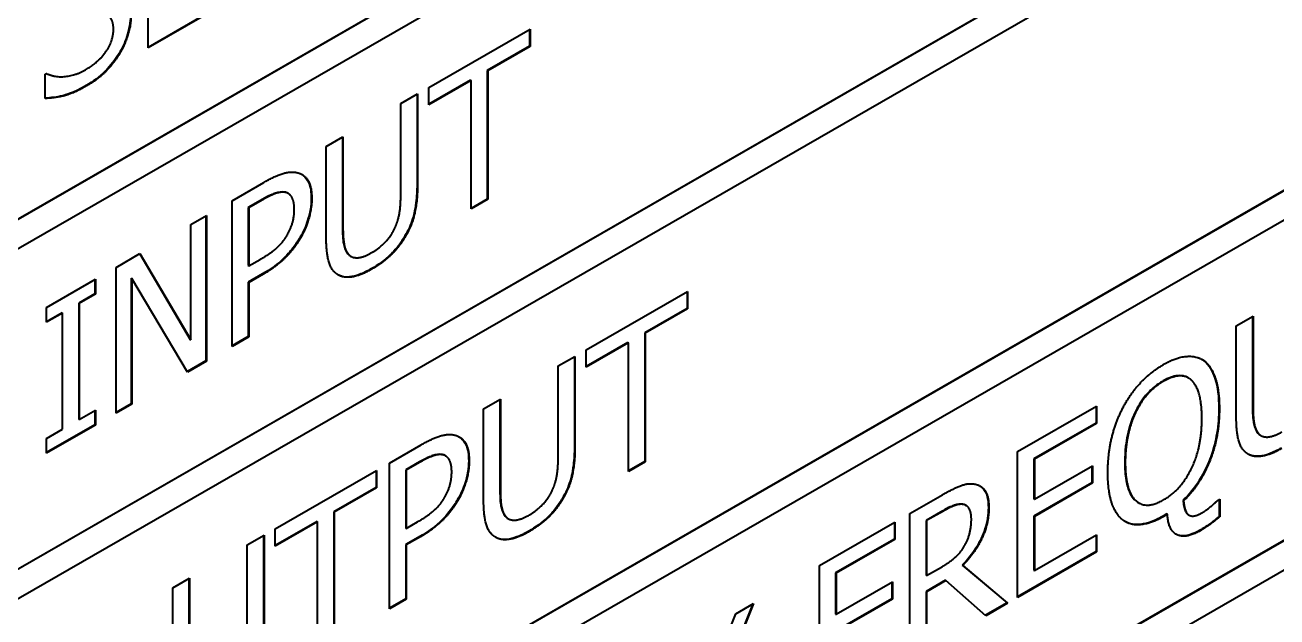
# Model space of a CAD drawing. Header units: millimetres. Extents: x 0 to 5945, y 0 to 4205.
# Drawn here: x 5612.02 to 5620.78, y 3424.18 to 3428.33 of the extents above; entities that cross this region are included whole.
import ezdxf

# ---------------------------------------------------------------- set-up
doc = ezdxf.new("R2010")
doc.units = ezdxf.units.MM
doc.header["$LTSCALE"] = 5
doc.layers.add('가시적인 것(ISO)', color=3, linetype='Continuous', lineweight=40)
doc.layers.add('가시적인 좁은 것(ISO)', color=3, linetype='Continuous', lineweight=35)

msp = doc.modelspace()

# ---------------------------------------------------------------- linework, layer by layer
at = {"layer": '가시적인 것(ISO)'}
for p, q in [((5611.495, 3426.696), (5627.2246, 3435.754)), ((5627.2282, 3435.752), (5611.495, 3426.6919)), ((5611.495, 3426.4875), (5627.2282, 3435.5476)), ((5611.495, 3424.2433), (5627.2246, 3433.3014)), ((5627.2282, 3433.2994), (5611.495, 3424.2393)), ((5611.495, 3424.0349), (5627.2282, 3433.095)), ((5611.495, 3421.7907), (5627.2246, 3430.8488)), ((5627.2282, 3430.8467), (5611.495, 3421.7866)), ((5611.495, 3421.5822), (5627.2282, 3430.6423)), ((5612.8766, 3428.165), (5612.8766, 3429.1869)), ((5613.4261, 3428.4854), (5612.8766, 3428.169)), ((5613.4296, 3428.4834), (5612.8766, 3428.165)), ((5611.495, 3419.3381), (5627.2246, 3428.3961)), ((5627.2282, 3428.3941), (5611.495, 3419.334)), ((5614.8421, 3427.8876), (5615.5526, 3428.2968)), ((5615.5491, 3428.2948), (5615.5491, 3428.1779)), ((5615.5526, 3428.2968), (5615.5526, 3428.1759)), ((5611.495, 3419.1296), (5627.2282, 3428.1897)), ((5615.5491, 3428.1779), (5615.2526, 3428.0072)), ((5615.5526, 3428.1759), (5615.2561, 3428.0051)), ((5615.5491, 3428.1779), (5615.5526, 3428.1759)), ((5615.2526, 3428.0072), (5615.2526, 3427.1061)), ((5615.2526, 3428.0072), (5615.2561, 3428.0051)), ((5615.2561, 3428.0051), (5615.2561, 3427.1041)), ((5612.1561, 3427.9819), (5612.1646, 3427.9869)), ((5612.1561, 3427.8113), (5612.1561, 3427.9819)), ((5615.1351, 3427.9395), (5614.8421, 3427.7708)), ((5615.1386, 3427.9375), (5614.8421, 3427.7667)), ((5615.1351, 3427.9395), (5615.1386, 3427.9375)), ((5615.1386, 3427.0365), (5615.1386, 3427.9375)), ((5614.6465, 3427.775), (5614.764, 3427.8427)), ((5614.7605, 3427.8406), (5614.7605, 3427.207)), ((5614.764, 3427.8427), (5614.764, 3427.205)), ((5614.8421, 3427.7667), (5614.8421, 3427.8876)), ((5614.6465, 3427.134), (5614.6465, 3427.775)), ((5614.1244, 3427.4743), (5614.2418, 3427.542)), ((5614.2383, 3427.5399), (5614.2383, 3426.9063)), ((5614.2418, 3427.542), (5614.2418, 3426.9043)), ((5614.1244, 3426.8367), (5614.1244, 3427.4743)), ((5613.4647, 3427.0944), (5613.6867, 3427.2223)), ((5613.8553, 3427.1465), (5613.8588, 3427.1445)), ((5613.4647, 3426.0725), (5613.4647, 3427.0944)), ((5613.676, 3427.1026), (5613.5786, 3427.0465)), ((5613.5786, 3427.0465), (5613.5822, 3427.0445)), ((5613.5786, 3427.0465), (5613.5786, 3426.6391)), ((5613.6796, 3427.1006), (5613.5822, 3427.0445)), ((5613.5822, 3427.0445), (5613.5822, 3426.637)), ((5615.2526, 3427.1061), (5615.1386, 3427.0405)), ((5615.2561, 3427.1041), (5615.1386, 3427.0365)), ((5615.2526, 3427.1061), (5615.2561, 3427.1041)), ((5613.176, 3426.9282), (5613.2856, 3426.9913)), ((5613.2821, 3426.9893), (5613.2821, 3425.9714)), ((5613.2856, 3426.9913), (5613.2856, 3425.9694)), ((5613.176, 3426.1191), (5613.176, 3426.9282)), ((5612.6531, 3426.6271), (5612.82, 3426.7232)), ((5612.8183, 3426.7222), (5613.1725, 3426.1211)), ((5612.82, 3426.7232), (5613.176, 3426.1191)), ((5614.2951, 3426.7061), (5614.2987, 3426.7041)), ((5612.6531, 3425.6052), (5612.6531, 3426.6271)), ((5613.5786, 3426.6391), (5613.5822, 3426.637)), ((5613.5822, 3426.637), (5613.6624, 3426.6832)), ((5612.1654, 3426.3462), (5612.5077, 3426.5434)), ((5612.5042, 3426.5413), (5612.5042, 3426.4411)), ((5612.5077, 3426.5434), (5612.5077, 3426.439)), ((5612.7592, 3426.5515), (5612.7592, 3425.6703)), ((5612.7592, 3426.5515), (5612.7627, 3426.5494)), ((5613.1538, 3425.8935), (5612.7627, 3426.5494)), ((5612.7627, 3426.5494), (5612.7627, 3425.6683)), ((5613.6782, 3426.5805), (5613.5786, 3426.5231)), ((5613.5786, 3426.5231), (5613.5822, 3426.5211)), ((5613.5786, 3426.5231), (5613.5786, 3426.1422)), ((5613.6817, 3426.5784), (5613.5822, 3426.5211)), ((5613.5822, 3426.5211), (5613.5822, 3426.1402)), ((5614.2067, 3426.5752), (5614.2089, 3426.5739)), ((5612.5042, 3426.4411), (5612.3918, 3426.3763)), ((5612.5077, 3426.439), (5612.3953, 3426.3743)), ((5612.5042, 3426.4411), (5612.5077, 3426.439)), ((5615.9444, 3426.0483), (5616.655, 3426.4574)), ((5616.6514, 3426.4554), (5616.6514, 3426.3386)), ((5616.655, 3426.4574), (5616.655, 3426.3365)), ((5612.1654, 3426.2419), (5612.1654, 3426.3462)), ((5612.3918, 3426.3763), (5612.3953, 3426.3743)), ((5612.3918, 3426.3763), (5612.3918, 3425.5631)), ((5612.3953, 3426.3743), (5612.3953, 3425.561)), ((5616.6514, 3426.3386), (5616.3549, 3426.1678)), ((5616.6514, 3426.3386), (5616.655, 3426.3365)), ((5612.2743, 3426.3087), (5612.1654, 3426.2459)), ((5612.2778, 3426.3066), (5612.1654, 3426.2419)), ((5612.2743, 3426.3087), (5612.2778, 3426.3066)), ((5612.2778, 3425.4934), (5612.2778, 3426.3066)), ((5616.655, 3426.3365), (5616.3584, 3426.1658)), ((5620.4978, 3426.2177), (5620.6153, 3426.2854)), ((5620.6117, 3426.2833), (5620.6117, 3425.6497)), ((5620.6153, 3426.2854), (5620.6153, 3425.6477)), ((5616.3549, 3426.1678), (5616.3549, 3425.2668)), ((5616.3549, 3426.1678), (5616.3584, 3426.1658)), ((5616.3584, 3426.1658), (5616.3584, 3425.2647)), ((5620.4978, 3425.58), (5620.4978, 3426.2177)), ((5613.1725, 3426.1211), (5613.176, 3426.1191)), ((5613.5786, 3426.1422), (5613.4647, 3426.0766)), ((5613.5822, 3426.1402), (5613.4647, 3426.0725)), ((5613.5786, 3426.1422), (5613.5822, 3426.1402)), ((5616.2374, 3426.1001), (5615.9444, 3425.9314)), ((5616.241, 3426.0981), (5615.9444, 3425.9273)), ((5616.2374, 3426.1001), (5616.241, 3426.0981)), ((5616.241, 3425.1971), (5616.241, 3426.0981)), ((5615.7489, 3425.9357), (5615.8664, 3426.0033)), ((5615.8628, 3426.0013), (5615.8628, 3425.3677)), ((5615.8664, 3426.0033), (5615.8664, 3425.3656)), ((5615.9444, 3425.9273), (5615.9444, 3426.0483)), ((5613.2821, 3425.9714), (5613.152, 3425.8965)), ((5613.2856, 3425.9694), (5613.1538, 3425.8935)), ((5613.2821, 3425.9714), (5613.2856, 3425.9694)), ((5615.7489, 3425.2947), (5615.7489, 3425.9357)), ((5620.1595, 3425.8536), (5620.163, 3425.8516)), ((5612.7592, 3425.6703), (5612.6531, 3425.6092)), ((5612.7627, 3425.6683), (5612.6531, 3425.6052)), ((5612.7592, 3425.6703), (5612.7627, 3425.6683)), ((5615.2267, 3425.635), (5615.3442, 3425.7026)), ((5615.3407, 3425.7006), (5615.3407, 3425.067)), ((5615.3442, 3425.7026), (5615.3442, 3425.0649)), ((5618.9664, 3425.3358), (5619.5194, 3425.6543)), ((5619.5158, 3425.6522), (5619.5158, 3425.5354)), ((5619.5194, 3425.6543), (5619.5194, 3425.5334)), ((5612.3918, 3425.5631), (5612.3953, 3425.561)), ((5612.3953, 3425.561), (5612.5077, 3425.6258)), ((5612.5042, 3425.6237), (5612.5042, 3425.5235)), ((5612.5077, 3425.6258), (5612.5077, 3425.5214)), ((5615.2267, 3424.9973), (5615.2267, 3425.635)), ((5612.5042, 3425.5235), (5612.1654, 3425.3283)), ((5612.5077, 3425.5214), (5612.1654, 3425.3243)), ((5612.1654, 3425.4286), (5612.2778, 3425.4934)), ((5612.5042, 3425.5235), (5612.5077, 3425.5214)), ((5619.5158, 3425.5354), (5619.0803, 3425.2846)), ((5619.5194, 3425.5334), (5619.0839, 3425.2826)), ((5619.5158, 3425.5354), (5619.5194, 3425.5334)), ((5612.1654, 3425.3243), (5612.1654, 3425.4286)), ((5614.567, 3425.2551), (5614.7891, 3425.3829)), ((5620.6686, 3425.4495), (5620.6721, 3425.4475)), ((5614.9576, 3425.3071), (5614.9612, 3425.3051)), ((5618.9664, 3424.3139), (5618.9664, 3425.3358)), ((5620.5802, 3425.3186), (5620.5823, 3425.3173)), ((5613.767, 3424.7943), (5614.4775, 3425.2035)), ((5614.474, 3425.2015), (5614.474, 3425.0846)), ((5614.4775, 3425.2035), (5614.4775, 3425.0826)), ((5614.567, 3424.2331), (5614.567, 3425.2551)), ((5614.7784, 3425.2632), (5614.681, 3425.2072)), ((5614.681, 3425.2072), (5614.6845, 3425.2051)), ((5614.681, 3425.2072), (5614.681, 3424.7997)), ((5614.7819, 3425.2612), (5614.6845, 3425.2051)), ((5614.6845, 3425.2051), (5614.6845, 3424.7977)), ((5616.3549, 3425.2668), (5616.241, 3425.2012)), ((5616.3584, 3425.2647), (5616.241, 3425.1971)), ((5616.3549, 3425.2668), (5616.3584, 3425.2647)), ((5619.0803, 3425.2846), (5619.0839, 3425.2826)), ((5619.0803, 3425.2846), (5619.0803, 3425.0047)), ((5619.0839, 3425.2826), (5619.0839, 3425.0027)), ((5619.0839, 3425.0027), (5619.49, 3425.2365)), ((5619.4865, 3425.2345), (5619.4865, 3425.1177)), ((5619.49, 3425.2365), (5619.49, 3425.1156)), ((5619.4865, 3425.1177), (5619.0803, 3424.8838)), ((5619.49, 3425.1156), (5619.0839, 3424.8818)), ((5619.4865, 3425.1177), (5619.49, 3425.1156)), ((5614.474, 3425.0846), (5614.1774, 3424.9139)), ((5614.4775, 3425.0826), (5614.181, 3424.9118)), ((5614.474, 3425.0846), (5614.4775, 3425.0826)), ((5618.2122, 3424.9015), (5618.4399, 3425.0327)), ((5618.602, 3424.9599), (5618.6056, 3424.9579)), ((5619.0803, 3425.0047), (5619.0839, 3425.0027)), ((5619.8117, 3424.9784), (5619.8152, 3424.9763)), ((5620.1254, 3424.9929), (5620.1289, 3424.9908)), ((5620.3667, 3424.9936), (5620.3825, 3425.0027)), ((5620.3789, 3425.0006), (5620.3789, 3424.8813)), ((5620.3825, 3425.0027), (5620.3825, 3424.8793)), ((5614.1774, 3424.9139), (5614.1774, 3424.0128)), ((5614.1774, 3424.9139), (5614.181, 3424.9118)), ((5614.181, 3424.9118), (5614.181, 3424.0108)), ((5615.3975, 3424.8667), (5615.401, 3424.8647)), ((5618.2122, 3423.8796), (5618.2122, 3424.9015)), ((5618.4428, 3424.9208), (5618.3261, 3424.8536)), ((5618.3261, 3424.8536), (5618.3296, 3424.8516)), ((5618.3261, 3424.8536), (5618.3261, 3424.4693)), ((5618.4464, 3424.9188), (5618.3296, 3424.8516)), ((5618.3296, 3424.8516), (5618.3296, 3424.4673)), ((5619.0803, 3424.8838), (5619.0839, 3424.8818)), ((5619.0803, 3424.8838), (5619.0803, 3424.5045)), ((5619.0839, 3424.8818), (5619.0839, 3424.5025)), ((5620.0122, 3424.8987), (5619.985, 3424.883)), ((5620.0157, 3424.8967), (5619.9885, 3424.881)), ((5620.0122, 3424.8987), (5620.0157, 3424.8967)), ((5620.1637, 3424.8924), (5620.1672, 3424.8904)), ((5620.3789, 3424.8813), (5620.3825, 3424.8793)), ((5614.06, 3424.8462), (5613.767, 3424.6775)), ((5614.0635, 3424.8442), (5613.767, 3424.6734)), ((5613.767, 3424.6734), (5613.767, 3424.7943)), ((5614.06, 3424.8462), (5614.0635, 3424.8442)), ((5614.0635, 3423.9432), (5614.0635, 3424.8442)), ((5614.681, 3424.7997), (5614.6845, 3424.7977)), ((5614.6845, 3424.7977), (5614.7647, 3424.8439)), ((5617.5783, 3424.5365), (5618.1069, 3424.8409)), ((5618.1033, 3424.8388), (5618.1033, 3424.722)), ((5618.1069, 3424.8409), (5618.1069, 3424.72)), ((5613.5714, 3424.6817), (5613.6889, 3424.7494)), ((5613.5714, 3424.0407), (5613.5714, 3424.6817)), ((5613.6853, 3424.7473), (5613.6853, 3424.1137)), ((5613.6889, 3424.7494), (5613.6889, 3424.1117)), ((5614.7805, 3424.7411), (5614.681, 3424.6838)), ((5614.681, 3424.6838), (5614.6845, 3424.6817)), ((5614.681, 3424.6838), (5614.681, 3424.3028)), ((5614.7841, 3424.7391), (5614.6845, 3424.6817)), ((5614.6845, 3424.6817), (5614.6845, 3424.3008)), ((5615.3091, 3424.7358), (5615.3112, 3424.7346)), ((5618.1033, 3424.722), (5617.6922, 3424.4852)), ((5618.1069, 3424.72), (5617.6957, 3424.4832)), ((5618.1033, 3424.722), (5618.1069, 3424.72)), ((5619.0839, 3424.5025), (5619.5194, 3424.7533)), ((5619.5158, 3424.7512), (5619.5158, 3424.6344)), ((5619.5194, 3424.7533), (5619.5194, 3424.6323)), ((5619.5158, 3424.6344), (5618.9664, 3424.318)), ((5619.5194, 3424.6323), (5618.9664, 3424.3139)), ((5619.5158, 3424.6344), (5619.5194, 3424.6323)), ((5617.5783, 3423.5145), (5617.5783, 3424.5365)), ((5618.3296, 3424.4673), (5618.4328, 3424.5267)), ((5618.5782, 3424.5392), (5618.5818, 3424.5371)), ((5618.5782, 3424.5392), (5618.8927, 3424.2755)), ((5618.5818, 3424.5371), (5618.8962, 3424.2735)), ((5619.0803, 3424.5045), (5619.0839, 3424.5025)), ((5613.0492, 3424.381), (5613.1667, 3424.4487)), ((5613.1632, 3424.4466), (5613.1632, 3423.813)), ((5613.1667, 3424.4487), (5613.1667, 3423.811)), ((5617.6922, 3424.4852), (5617.6922, 3424.197)), ((5617.6922, 3424.4852), (5617.6957, 3424.4832)), ((5617.6957, 3424.4832), (5617.6957, 3424.195)), ((5617.6957, 3424.195), (5618.0897, 3424.4219)), ((5618.0861, 3424.4198), (5618.0861, 3424.303)), ((5618.0897, 3424.4219), (5618.0897, 3424.301)), ((5618.3261, 3424.4693), (5618.3296, 3424.4673)), ((5618.4608, 3424.4334), (5618.3261, 3424.3559)), ((5618.4643, 3424.4314), (5618.3296, 3424.3538)), ((5618.4608, 3424.4334), (5618.4643, 3424.4314)), ((5618.7436, 3424.1856), (5618.4643, 3424.4314)), ((5613.0492, 3423.7434), (5613.0492, 3424.381)), ((5618.3261, 3424.3559), (5618.3296, 3424.3538)), ((5618.3261, 3424.3559), (5618.3261, 3423.9493)), ((5618.3296, 3424.3538), (5618.3296, 3423.9472)), ((5614.681, 3424.3028), (5614.567, 3424.2372)), ((5614.6845, 3424.3008), (5614.567, 3424.2331)), ((5614.681, 3424.3028), (5614.6845, 3424.3008)), ((5617.1113, 3424.2676), (5616.8148, 3423.5311)), ((5617.117, 3424.2708), (5616.8183, 3423.5291)), ((5616.9923, 3424.1991), (5617.117, 3424.2708)), ((5618.0861, 3424.303), (5617.6922, 3424.0761)), ((5618.0897, 3424.301), (5617.6957, 3424.0741)), ((5618.0861, 3424.303), (5618.0897, 3424.301)), ((5618.8927, 3424.2755), (5618.7408, 3424.1881)), ((5618.8962, 3424.2735), (5618.7436, 3424.1856)), ((5618.8927, 3424.2755), (5618.8962, 3424.2735)), ((5616.7603, 3423.6157), (5616.9923, 3424.1991)), ((5617.6922, 3424.197), (5617.6957, 3424.195))]:
    msp.add_line(p, q, dxfattribs=at)
for points, degree in [([(5612.6345, 3428.2955), (5612.6345, 3428.3568), (5612.5822, 3428.4029), (5612.5256, 3428.3894)], 2), ([(5612.757, 3428.3876), (5612.757, 3428.3271), (5612.7147, 3428.1869), (5612.6768, 3428.1244)], 2), ([(5612.4375, 3428.0115), (5612.535, 3428.0676), (5612.6345, 3428.2185), (5612.6345, 3428.2955)], 2), ([(5612.6768, 3428.1244), (5612.6345, 3428.0554), (5612.5271, 3427.9455), (5612.4461, 3427.8989)], 2), ([(5612.1646, 3427.9869), (5612.2227, 3427.9573), (5612.3695, 3427.9723), (5612.4375, 3428.0115)], 2), ([(5612.4461, 3427.8989), (5612.3502, 3427.8436), (5612.2155, 3427.8124), (5612.1561, 3427.8113)], 2), ([(5613.6867, 3427.2223), (5613.7655, 3427.2677), (5613.8758, 3427.3014), (5613.9181, 3427.2918)], 2), ([(5613.9181, 3427.2918), (5613.9675, 3427.2813), (5614.0234, 3427.1934), (5614.0234, 3427.1081)], 2), ([(5613.8371, 3427.1524), (5613.8092, 3427.1579), (5613.7347, 3427.1323), (5613.6796, 3427.1006)], 2), ([(5613.8553, 3427.1465), (5613.8487, 3427.1503), (5613.8415, 3427.1529), (5613.8336, 3427.1544)], 3), ([(5613.9009, 3427.0334), (5613.9009, 3427.0864), (5613.8694, 3427.1461), (5613.8371, 3427.1524)], 2), ([(5614.6086, 3426.9093), (5614.6308, 3426.961), (5614.6465, 3427.0653), (5614.6465, 3427.134)], 2), ([(5614.764, 3427.205), (5614.764, 3427.0982), (5614.7268, 3426.9243), (5614.6795, 3426.8449)], 2), ([(5614.0234, 3427.1081), (5614.0234, 3427.0418), (5613.9826, 3426.8991), (5613.946, 3426.8366)], 2), ([(5613.8508, 3426.853), (5613.8773, 3426.8989), (5613.9009, 3426.9846), (5613.9009, 3427.0334)], 2), ([(5614.2418, 3426.9043), (5614.2418, 3426.8331), (5614.2576, 3426.7461), (5614.2798, 3426.72)], 2), ([(5614.4438, 3426.7308), (5614.499, 3426.7625), (5614.5849, 3426.8543), (5614.6086, 3426.9093)], 2), ([(5613.6624, 3426.6832), (5613.734, 3426.7245), (5613.8221, 3426.8017), (5613.8508, 3426.853)], 2), ([(5613.946, 3426.8366), (5613.9002, 3426.7581), (5613.7763, 3426.6329), (5613.6817, 3426.5784)], 2), ([(5614.2089, 3426.5739), (5614.1623, 3426.6001), (5614.1244, 3426.7273), (5614.1244, 3426.8367)], 2), ([(5614.6795, 3426.8449), (5614.6372, 3426.7726), (5614.5255, 3426.6618), (5614.4438, 3426.6148)], 2), ([(5614.2763, 3426.722), (5614.2818, 3426.7155), (5614.2881, 3426.7102), (5614.2951, 3426.7061)], 3), ([(5614.2798, 3426.72), (5614.3034, 3426.6922), (5614.3851, 3426.6969), (5614.4438, 3426.7308)], 2), ([(5614.4438, 3426.6148), (5614.3658, 3426.5699), (5614.2497, 3426.5503), (5614.2089, 3426.5739)], 2), ([(5619.9885, 3425.946), (5620.0788, 3425.998), (5620.2235, 3426.0084), (5620.2736, 3425.971)], 2), ([(5619.7042, 3425.6431), (5619.7557, 3425.7415), (5619.8997, 3425.8948), (5619.9885, 3425.946)], 2), ([(5620.2559, 3425.9825), (5620.2608, 3425.9796), (5620.2655, 3425.9765), (5620.2701, 3425.9731)], 3), ([(5620.2736, 3425.971), (5620.3237, 3425.9328), (5620.3796, 3425.7654), (5620.3796, 3425.6379)], 2), ([(5619.9892, 3425.8288), (5619.9255, 3425.7921), (5619.8295, 3425.6855), (5619.793, 3425.6098)], 2), ([(5620.1848, 3425.8354), (5620.1497, 3425.8682), (5620.0508, 3425.8643), (5619.9892, 3425.8288)], 2), ([(5620.2571, 3425.5673), (5620.2571, 3425.6692), (5620.2192, 3425.8039), (5620.1848, 3425.8354)], 2), ([(5619.5981, 3425.1879), (5619.5981, 3425.317), (5619.6533, 3425.5443), (5619.7042, 3425.6431)], 2), ([(5620.3796, 3425.6379), (5620.3796, 3425.4391), (5620.2457, 3425.1036), (5620.1289, 3424.9908)], 2), ([(5620.6153, 3425.6477), (5620.6153, 3425.5765), (5620.631, 3425.4895), (5620.6532, 3425.4633)], 2), ([(5619.793, 3425.6098), (5619.7579, 3425.5374), (5619.7206, 3425.3578), (5619.7206, 3425.2584)], 2), ([(5619.9892, 3424.9973), (5620.1117, 3425.0679), (5620.2571, 3425.3661), (5620.2571, 3425.5673)], 2), ([(5620.5823, 3425.3173), (5620.5358, 3425.3435), (5620.4978, 3425.4707), (5620.4978, 3425.58)], 2), ([(5620.6497, 3425.4654), (5620.6552, 3425.4589), (5620.6615, 3425.4536), (5620.6686, 3425.4495)], 3), ([(5620.6532, 3425.4633), (5620.6769, 3425.4356), (5620.7585, 3425.4403), (5620.8172, 3425.4742)], 2), ([(5614.7891, 3425.3829), (5614.8679, 3425.4283), (5614.9782, 3425.462), (5615.0204, 3425.4524)], 2), ([(5615.0204, 3425.4524), (5615.0699, 3425.4419), (5615.1257, 3425.354), (5615.1257, 3425.2687)], 2), ([(5614.9395, 3425.313), (5614.9116, 3425.3185), (5614.8371, 3425.293), (5614.7819, 3425.2612)], 2), ([(5614.9576, 3425.3071), (5614.9511, 3425.3109), (5614.9438, 3425.3135), (5614.936, 3425.3151)], 3), ([(5615.0032, 3425.1941), (5615.0032, 3425.2471), (5614.9717, 3425.3068), (5614.9395, 3425.313)], 2), ([(5615.7109, 3425.0699), (5615.7331, 3425.1216), (5615.7489, 3425.2259), (5615.7489, 3425.2947)], 2), ([(5615.8664, 3425.3656), (5615.8664, 3425.2588), (5615.8291, 3425.085), (5615.7818, 3425.0056)], 2), ([(5620.8172, 3425.3582), (5620.7392, 3425.3133), (5620.6231, 3425.2936), (5620.5823, 3425.3173)], 2), ([(5615.1257, 3425.2687), (5615.1257, 3425.2025), (5615.0849, 3425.0597), (5615.0484, 3424.9973)], 2), ([(5619.7206, 3425.2584), (5619.7206, 3425.0572), (5619.8668, 3424.9268), (5619.9892, 3424.9973)], 2), ([(5614.9531, 3425.0136), (5614.9796, 3425.0595), (5615.0032, 3425.1452), (5615.0032, 3425.1941)], 2), ([(5618.4399, 3425.0327), (5618.5159, 3425.0764), (5618.6183, 3425.1163), (5618.6648, 3425.1084)], 2), ([(5619.7034, 3424.8559), (5619.6526, 3424.8946), (5619.5981, 3425.062), (5619.5981, 3425.1879)], 2), ([(5615.3442, 3425.0649), (5615.3442, 3424.9937), (5615.3599, 3424.9067), (5615.3822, 3424.8806)], 2), ([(5615.5462, 3424.8914), (5615.6013, 3424.9232), (5615.6873, 3425.0149), (5615.7109, 3425.0699)], 2), ([(5618.6648, 3425.1084), (5618.7114, 3425.1004), (5618.7651, 3425.0228), (5618.7651, 3424.9425)], 2), ([(5614.7647, 3424.8439), (5614.8364, 3424.8851), (5614.9245, 3424.9623), (5614.9531, 3425.0136)], 2), ([(5615.0484, 3424.9973), (5615.0025, 3424.9187), (5614.8786, 3424.7935), (5614.7841, 3424.7391)], 2), ([(5615.3112, 3424.7346), (5615.2647, 3424.7608), (5615.2267, 3424.888), (5615.2267, 3424.9973)], 2), ([(5615.7818, 3425.0056), (5615.7396, 3424.9332), (5615.6278, 3424.8225), (5615.5462, 3424.7755)], 2), ([(5618.5868, 3424.9649), (5618.5617, 3424.9695), (5618.4951, 3424.9468), (5618.4464, 3424.9188)], 2), ([(5618.7651, 3424.9425), (5618.7651, 3424.8307), (5618.6663, 3424.6222), (5618.5818, 3424.5371)], 2), ([(5618.602, 3424.9599), (5618.5963, 3424.9632), (5618.59, 3424.9655), (5618.5832, 3424.9669)], 3), ([(5618.6426, 3424.8612), (5618.6426, 3424.9059), (5618.6154, 3424.959), (5618.5868, 3424.9649)], 2), ([(5620.1289, 3424.9908), (5620.1318, 3424.9544), (5620.149, 3424.903), (5620.1626, 3424.8934)], 2), ([(5620.2643, 3424.9106), (5620.2879, 3424.9242), (5620.3524, 3424.9787), (5620.3667, 3424.9936)], 2), ([(5615.3786, 3424.8826), (5615.3842, 3424.8761), (5615.3904, 3424.8708), (5615.3975, 3424.8667)], 3), ([(5615.3822, 3424.8806), (5615.4058, 3424.8528), (5615.4874, 3424.8576), (5615.5462, 3424.8914)], 2), ([(5618.5925, 3424.6717), (5618.6183, 3424.7147), (5618.6426, 3424.8082), (5618.6426, 3424.8612)], 2), ([(5619.9885, 3424.881), (5619.899, 3424.8294), (5619.755, 3424.8169), (5619.7034, 3424.8559)], 2), ([(5620.2449, 3424.781), (5620.1454, 3424.7237), (5620.0215, 3424.7807), (5620.0157, 3424.8967)], 2), ([(5620.159, 3424.8955), (5620.1605, 3424.8944), (5620.1621, 3424.8934), (5620.1637, 3424.8924)], 3), ([(5620.1626, 3424.8934), (5620.179, 3424.8814), (5620.2242, 3424.8875), (5620.2643, 3424.9106)], 2), ([(5620.3825, 3424.8793), (5620.3502, 3424.8516), (5620.28, 3424.8012), (5620.2449, 3424.781)], 2), ([(5615.5462, 3424.7755), (5615.4681, 3424.7305), (5615.3521, 3424.7109), (5615.3112, 3424.7346)], 2), ([(5618.4328, 3424.5267), (5618.4836, 3424.556), (5618.5646, 3424.6233), (5618.5925, 3424.6717)], 2)]:
    msp.add_open_spline(points, degree=degree, dxfattribs=at)
for points, knots in [([(5612.7535, 3428.3896), (5612.7535, 3428.3674), (5612.7513, 3428.3441), (5612.742, 3428.2917), (5612.7347, 3428.2656), (5612.7144, 3428.2039), (5612.6963, 3428.1645), (5612.6732, 3428.1265)], [-0.05242459, -0.05242459, -0.05242459, -0.05242459, -0.04055055, -0.04055055, -0.02669635, -0.02669635, 0, 0, 0, 0]), ([(5612.6732, 3428.1265), (5612.6332, 3428.061), (5612.5952, 3428.0208), (5612.5374, 3427.9617), (5612.4903, 3427.9283), (5612.4426, 3427.9009)], [-0.05867898, -0.05867898, -0.05867898, -0.05867898, -0.04043506, -0.04043506, 0, 0, 0, 0]), ([(5612.4426, 3427.9009), (5612.3488, 3427.8469), (5612.2984, 3427.8345), (5612.2371, 3427.8203), (5612.1958, 3427.8144), (5612.1561, 3427.8134)], [-0.05543161, -0.05543161, -0.05543161, -0.05543161, -0.03848995, -0.03848995, -0.00110884, -0.00110884, -0.00110884, -0.00110884]), ([(5613.9518, 3427.2794), (5613.9568, 3427.2764), (5613.9615, 3427.273), (5613.9779, 3427.2594), (5613.9916, 3427.2443), (5614.015, 3427.1898), (5614.0198, 3427.1511), (5614.0198, 3427.1101)], [-0.06259459, -0.06259459, -0.06259459, -0.06259459, -0.05359545, -0.05359545, -0.03010076, -0.03010076, 0, 0, 0, 0]), ([(5613.8336, 3427.1544), (5613.8139, 3427.1583), (5613.7917, 3427.1551), (5613.7523, 3427.1416), (5613.7245, 3427.1305), (5613.676, 3427.1026)], [-0.1003662, -0.1003662, -0.1003662, -0.1003662, -0.0411308, -0.0411308, 0, 0, 0, 0]), ([(5614.7605, 3427.207), (5614.7605, 3427.1662), (5614.7584, 3427.123), (5614.7457, 3427.0212), (5614.7349, 3426.9836), (5614.717, 3426.9259), (5614.6991, 3426.8858), (5614.676, 3426.847)], [-0.04603098, -0.04603098, -0.04603098, -0.04603098, -0.03795406, -0.03795406, -0.02712384, -0.02712384, 0, 0, 0, 0]), ([(5614.0198, 3427.1101), (5614.0198, 3427.0859), (5614.0178, 3427.0608), (5614.008, 3427.0013), (5614.0001, 3426.9739), (5613.9818, 3426.9159), (5613.9647, 3426.8766), (5613.9425, 3426.8387)], [-0.04731315, -0.04731315, -0.04731315, -0.04731315, -0.03810187, -0.03810187, -0.02638759, -0.02638759, 0, 0, 0, 0]), ([(5614.2383, 3426.9063), (5614.2383, 3426.8392), (5614.2435, 3426.8055), (5614.2521, 3426.7615), (5614.2617, 3426.7391), (5614.2763, 3426.722)], [-0.03660059, -0.03660059, -0.03660059, -0.03660059, -0.02245525, -0.02245525, 0, 0, 0, 0]), ([(5613.9425, 3426.8387), (5613.9273, 3426.8126), (5613.9107, 3426.7877), (5613.868, 3426.7318), (5613.8465, 3426.7094), (5613.7885, 3426.6509), (5613.7335, 3426.6123), (5613.6782, 3426.5805)], [-0.06772752, -0.06772752, -0.06772752, -0.06772752, -0.05894094, -0.05894094, -0.04692487, -0.04692487, 0, 0, 0, 0]), ([(5614.676, 3426.847), (5614.662, 3426.8231), (5614.6468, 3426.8004), (5614.6096, 3426.752), (5614.5911, 3426.7324), (5614.5349, 3426.6767), (5614.4857, 3426.643), (5614.4403, 3426.6169)], [-0.06002364, -0.06002364, -0.06002364, -0.06002364, -0.05048049, -0.05048049, -0.03855798, -0.03855798, 0, 0, 0, 0]), ([(5614.4403, 3426.6169), (5614.4125, 3426.6008), (5614.3843, 3426.5868), (5614.3327, 3426.5677), (5614.3093, 3426.5618), (5614.2566, 3426.5573), (5614.2297, 3426.5622), (5614.2065, 3426.5753)], [-0.07265851, -0.07265851, -0.07265851, -0.07265851, -0.04900249, -0.04900249, -0.02818557, -0.02818557, -0.00045948, -0.00045948, -0.00045948, -0.00045948]), ([(5620.2701, 3425.9731), (5620.3082, 3425.944), (5620.3324, 3425.8983), (5620.3685, 3425.79), (5620.3761, 3425.7164), (5620.3761, 3425.6399)], [-0.09950616, -0.09950616, -0.09950616, -0.09950616, -0.05615759, -0.05615759, 0, 0, 0, 0]), ([(5619.9857, 3425.8308), (5619.9624, 3425.8174), (5619.9391, 3425.8014), (5619.8901, 3425.7597), (5619.871, 3425.7382), (5619.831, 3425.6885), (5619.8084, 3425.6512), (5619.7894, 3425.6118)], [-0.05013354, -0.05013354, -0.05013354, -0.05013354, -0.03915095, -0.03915095, -0.02635267, -0.02635267, 0, 0, 0, 0]), ([(5620.1595, 3425.8536), (5620.153, 3425.8574), (5620.1461, 3425.8605), (5620.1232, 3425.8679), (5620.1063, 3425.8694), (5620.0554, 3425.8645), (5620.0209, 3425.8511), (5619.9857, 3425.8308)], [-0.05452309, -0.05452309, -0.05452309, -0.05452309, -0.04668159, -0.04668159, -0.0298476, -0.0298476, 0, 0, 0, 0]), ([(5620.3761, 3425.6399), (5620.3761, 3425.5836), (5620.372, 3425.5242), (5620.3529, 3425.4098), (5620.3392, 3425.3549), (5620.3029, 3425.255), (5620.2771, 3425.1946), (5620.2048, 3425.0794), (5620.1671, 3425.0332), (5620.1254, 3424.9929)], [-0.1987013, -0.1987013, -0.1987013, -0.1987013, -0.1363702, -0.1363702, -0.0816912, -0.0816912, -0.0373803, -0.0373803, 0, 0, 0, 0]), ([(5620.6117, 3425.6497), (5620.6117, 3425.5826), (5620.6169, 3425.5488), (5620.6255, 3425.5049), (5620.6351, 3425.4825), (5620.6497, 3425.4654)], [-0.03660059, -0.03660059, -0.03660059, -0.03660059, -0.02245525, -0.02245525, 0, 0, 0, 0]), ([(5619.7894, 3425.6118), (5619.7636, 3425.5585), (5619.7468, 3425.5029), (5619.7269, 3425.4071), (5619.7171, 3425.3439), (5619.7171, 3425.2604)], [-0.13794, -0.13794, -0.13794, -0.13794, -0.0612408, -0.0612408, 0, 0, 0, 0]), ([(5615.0541, 3425.44), (5615.0591, 3425.437), (5615.0639, 3425.4337), (5615.0802, 3425.42), (5615.094, 3425.4049), (5615.1173, 3425.3505), (5615.1222, 3425.3118), (5615.1222, 3425.2708)], [-0.06259459, -0.06259459, -0.06259459, -0.06259459, -0.05359545, -0.05359545, -0.03010076, -0.03010076, 0, 0, 0, 0]), ([(5614.936, 3425.3151), (5614.9162, 3425.3189), (5614.8941, 3425.3157), (5614.8546, 3425.3022), (5614.8269, 3425.2912), (5614.7784, 3425.2632)], [-0.1003662, -0.1003662, -0.1003662, -0.1003662, -0.0411308, -0.0411308, 0, 0, 0, 0]), ([(5615.8628, 3425.3677), (5615.8628, 3425.3268), (5615.8608, 3425.2836), (5615.848, 3425.1818), (5615.8372, 3425.1442), (5615.8193, 3425.0865), (5615.8014, 3425.0464), (5615.7783, 3425.0076)], [-0.04603098, -0.04603098, -0.04603098, -0.04603098, -0.03795406, -0.03795406, -0.02712384, -0.02712384, 0, 0, 0, 0]), ([(5620.8137, 3425.3603), (5620.7859, 3425.3442), (5620.7577, 3425.3302), (5620.7061, 3425.3111), (5620.6827, 3425.3051), (5620.6301, 3425.3007), (5620.6032, 3425.3056), (5620.5799, 3425.3187)], [-0.07265851, -0.07265851, -0.07265851, -0.07265851, -0.04900249, -0.04900249, -0.02818557, -0.02818557, -0.00045948, -0.00045948, -0.00045948, -0.00045948]), ([(5615.1222, 3425.2708), (5615.1222, 3425.2466), (5615.1201, 3425.2214), (5615.1104, 3425.162), (5615.1025, 3425.1345), (5615.0841, 3425.0766), (5615.067, 3425.0373), (5615.0448, 3424.9993)], [-0.04731315, -0.04731315, -0.04731315, -0.04731315, -0.03810187, -0.03810187, -0.02638759, -0.02638759, 0, 0, 0, 0]), ([(5619.7171, 3425.2604), (5619.7171, 3425.2166), (5619.7197, 3425.1733), (5619.7322, 3425.1004), (5619.7411, 3425.0689), (5619.7731, 3425.005), (5619.7952, 3424.9878), (5619.8117, 3424.9784)], [-0.10357312, -0.10357312, -0.10357312, -0.10357312, -0.08765024, -0.08765024, -0.07402852, -0.07402852, -0.05487698, -0.05487698, -0.05487698, -0.05487698]), ([(5615.3407, 3425.067), (5615.3407, 3424.9999), (5615.3458, 3424.9661), (5615.3544, 3424.9222), (5615.364, 3424.8998), (5615.3786, 3424.8826)], [-0.03660059, -0.03660059, -0.03660059, -0.03660059, -0.02245525, -0.02245525, 0, 0, 0, 0]), ([(5618.7008, 3425.0961), (5618.7044, 3425.0939), (5618.708, 3425.0914), (5618.7259, 3425.0773), (5618.7377, 3425.0625), (5618.7575, 3425.0155), (5618.7616, 3424.9809), (5618.7616, 3424.9445)], [-0.05042298, -0.05042298, -0.05042298, -0.05042298, -0.04588995, -0.04588995, -0.0266657, -0.0266657, 0, 0, 0, 0]), ([(5615.0448, 3424.9993), (5615.0296, 3424.9732), (5615.013, 3424.9483), (5614.9703, 3424.8924), (5614.9489, 3424.8701), (5614.8909, 3424.8115), (5614.8358, 3424.7729), (5614.7805, 3424.7411)], [-0.06772752, -0.06772752, -0.06772752, -0.06772752, -0.05894094, -0.05894094, -0.04692487, -0.04692487, 0, 0, 0, 0]), ([(5615.7783, 3425.0076), (5615.7644, 3424.9838), (5615.7492, 3424.961), (5615.712, 3424.9126), (5615.6934, 3424.893), (5615.6373, 3424.8374), (5615.5881, 3424.8037), (5615.5426, 3424.7775)], [-0.06002364, -0.06002364, -0.06002364, -0.06002364, -0.05048049, -0.05048049, -0.03855798, -0.03855798, 0, 0, 0, 0]), ([(5618.5832, 3424.9669), (5618.5655, 3424.9702), (5618.5457, 3424.9673), (5618.5099, 3424.9551), (5618.4851, 3424.9452), (5618.4428, 3424.9208)], [-0.08567867, -0.08567867, -0.08567867, -0.08567867, -0.03584693, -0.03584693, 0, 0, 0, 0]), ([(5618.7616, 3424.9445), (5618.7616, 3424.92), (5618.7598, 3424.8945), (5618.7518, 3424.8436), (5618.746, 3424.8187), (5618.7224, 3424.745), (5618.7007, 3424.7029), (5618.6506, 3424.6203), (5618.616, 3424.5772), (5618.5782, 3424.5392)], [-0.08383767, -0.08383767, -0.08383767, -0.08383767, -0.07041272, -0.07041272, -0.05799448, -0.05799448, -0.03422864, -0.03422864, 0, 0, 0, 0]), ([(5620.1254, 3424.9929), (5620.1284, 3424.9543), (5620.1358, 3424.9304), (5620.1468, 3424.9079), (5620.1521, 3424.9003), (5620.159, 3424.8955)], [-0.02309822, -0.02309822, -0.02309822, -0.02309822, -0.00876856, -0.00876856, 0, 0, 0, 0]), ([(5619.985, 3424.883), (5619.9528, 3424.8645), (5619.9206, 3424.8494), (5619.8597, 3424.8296), (5619.8314, 3424.8244), (5619.7726, 3424.8243), (5619.7442, 3424.8314), (5619.7191, 3424.8454)], [-0.09081295, -0.09081295, -0.09081295, -0.09081295, -0.06362442, -0.06362442, -0.03821351, -0.03821351, -0.00798973, -0.00798973, -0.00798973, -0.00798973]), ([(5620.3789, 3424.8813), (5620.3535, 3424.8595), (5620.3298, 3424.8415), (5620.2883, 3424.8117), (5620.2649, 3424.7966), (5620.2414, 3424.7831)], [-0.0354463, -0.0354463, -0.0354463, -0.0354463, -0.01992793, -0.01992793, 0, 0, 0, 0]), ([(5615.5426, 3424.7775), (5615.5148, 3424.7615), (5615.4866, 3424.7475), (5615.4351, 3424.7284), (5615.4116, 3424.7224), (5615.359, 3424.718), (5615.3321, 3424.7228), (5615.3089, 3424.7359)], [-0.07265851, -0.07265851, -0.07265851, -0.07265851, -0.04900249, -0.04900249, -0.02818557, -0.02818557, -0.00045948, -0.00045948, -0.00045948, -0.00045948]), ([(5620.2414, 3424.7831), (5620.2069, 3424.7632), (5620.1724, 3424.7491), (5620.1115, 3424.7425), (5620.0917, 3424.7486), (5620.0771, 3424.7555), (5620.0758, 3424.7562), (5620.0745, 3424.757)], [-0.08174987, -0.08174987, -0.08174987, -0.08174987, -0.06498363, -0.06498363, -0.04986956, -0.04986956, -0.04828347, -0.04828347, -0.04828347, -0.04828347])]:
    msp.add_open_spline(points, degree=3, knots=knots, dxfattribs=at)
at = {"layer": '가시적인 좁은 것(ISO)'}
for p, q in [((5612.6732, 3428.1265), (5612.6768, 3428.1244)), ((5612.4426, 3427.9009), (5612.4461, 3427.8989)), ((5613.8336, 3427.1544), (5613.8371, 3427.1524)), ((5614.7605, 3427.207), (5614.764, 3427.205)), ((5613.676, 3427.1026), (5613.6796, 3427.1006)), ((5614.0198, 3427.1101), (5614.0234, 3427.1081)), ((5614.2383, 3426.9063), (5614.2418, 3426.9043)), ((5613.9425, 3426.8387), (5613.946, 3426.8366)), ((5614.676, 3426.847), (5614.6795, 3426.8449)), ((5614.2763, 3426.722), (5614.2798, 3426.72)), ((5614.4403, 3426.6169), (5614.4438, 3426.6148)), ((5613.6782, 3426.5805), (5613.6817, 3426.5784)), ((5620.2701, 3425.9731), (5620.2736, 3425.971)), ((5619.9857, 3425.8308), (5619.9892, 3425.8288)), ((5620.3761, 3425.6399), (5620.3796, 3425.6379)), ((5620.6117, 3425.6497), (5620.6153, 3425.6477)), ((5619.7894, 3425.6118), (5619.793, 3425.6098)), ((5620.6497, 3425.4654), (5620.6532, 3425.4633)), ((5614.936, 3425.3151), (5614.9395, 3425.313)), ((5615.8628, 3425.3677), (5615.8664, 3425.3656)), ((5614.7784, 3425.2632), (5614.7819, 3425.2612)), ((5615.1222, 3425.2708), (5615.1257, 3425.2687)), ((5619.7171, 3425.2604), (5619.7206, 3425.2584)), ((5615.3407, 3425.067), (5615.3442, 3425.0649)), ((5615.0448, 3424.9993), (5615.0484, 3424.9973)), ((5615.7783, 3425.0076), (5615.7818, 3425.0056)), ((5618.5832, 3424.9669), (5618.5868, 3424.9649)), ((5618.7616, 3424.9445), (5618.7651, 3424.9425)), ((5615.3786, 3424.8826), (5615.3822, 3424.8806)), ((5618.4428, 3424.9208), (5618.4464, 3424.9188)), ((5619.985, 3424.883), (5619.9885, 3424.881)), ((5620.159, 3424.8955), (5620.1626, 3424.8934)), ((5615.5426, 3424.7775), (5615.5462, 3424.7755)), ((5620.2414, 3424.7831), (5620.2449, 3424.781)), ((5614.7805, 3424.7411), (5614.7841, 3424.7391))]:
    msp.add_line(p, q, dxfattribs=at)

doc.saveas('drawing.dxf')
